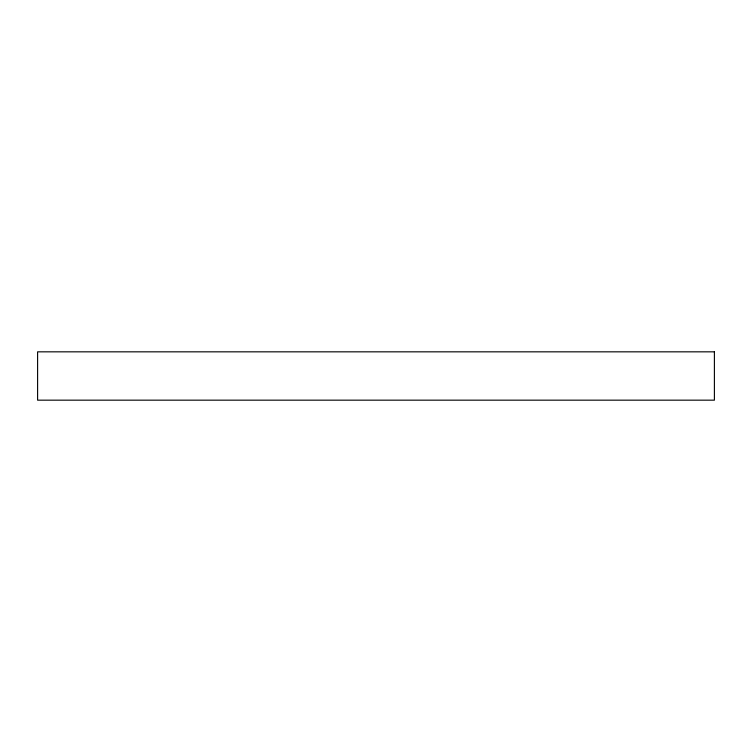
<?xml version="1.0" encoding="UTF-8"?>
<svg xmlns="http://www.w3.org/2000/svg" width="752" height="752" viewBox="0 0 752 752"><rect width="100%" height="100%" fill="white"/><g stroke="black" fill="none" stroke-linecap="round" stroke-linejoin="round"><path stroke-width="1.13" d="M714.4 351.833L37.6 351.833L37.6 400.167L714.4 400.167L714.4 351.833"/></g></svg>
